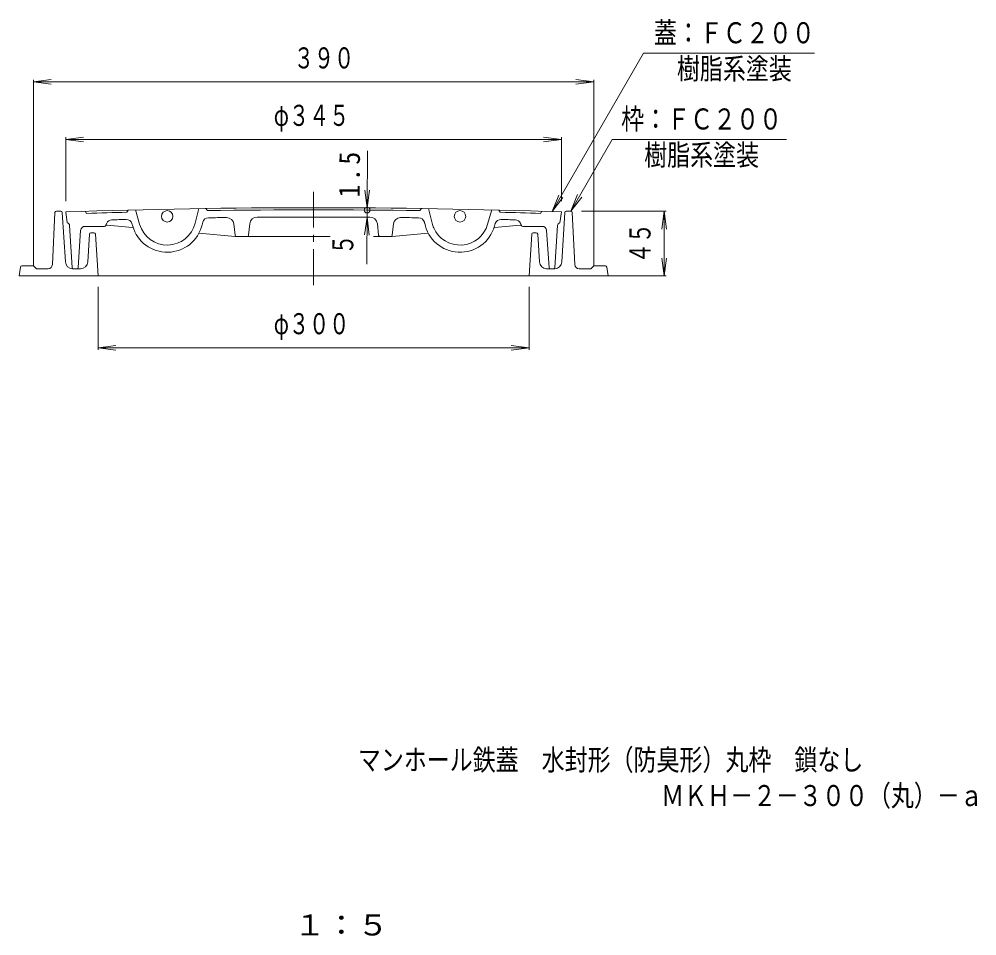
# Model space of a CAD drawing. Units: millimetres, scale not verified. Extents: x -492 to 383, y -667 to 704.
# Drawn here: x -296 to 371, y -667 to -29 of the extents above; entities that cross this region are included whole.
import ezdxf
from ezdxf.enums import TextEntityAlignment as Align

# ---------------------------------------------------------------- set-up
doc = ezdxf.new("R2010")
doc.units = ezdxf.units.MM
doc.header["$LTSCALE"] = 5
doc.header["$PDMODE"] = 32
doc.header["$PDSIZE"] = 4
doc.linetypes.add('CHAIN1', pattern=[8, 5, -1, 1, -1])
for name, color, linetype, lineweight in [('1-1_1-1ﾚｲﾔ', 2, 'Continuous', 9), ('1-2_1-2ﾚｲﾔ', 3, 'Continuous', 9), ('1-4_1-4ﾚｲﾔ', 7, 'Continuous', 9), ('1-5_1-5ﾚｲﾔ', 7, 'Continuous', 9)]:
    doc.layers.add(name, color=color, linetype=linetype, lineweight=lineweight)
doc.layers.add('F-4_F-4ﾚｲﾔ', color=2, linetype='Continuous')
doc.layers.add('F-5_F-5ﾚｲﾔ', color=6, linetype='Continuous')
doc.styles.add('ＭＳ ゴシック', font='')
doc.styles.get('ＭＳ ゴシック').set_extended_font_data('MS Gothic')

msp = doc.modelspace()

# ---------------------------------------------------------------- linework, layer by layer
at = {"layer": '1-1_1-1ﾚｲﾔ'}
for p, q in [((-270.732, -163.827), (-272.542, -200.026)), ((-266.625, -162.876), (-269.733, -162.876)), ((-265.627, -163.815), (-263.525, -198.182)), ((84.258, -163.815), (82.156, -198.182)), ((88.364, -162.876), (85.256, -162.876)), ((89.363, -163.827), (91.173, -200.026)), ((-246.742, -178.816), (-247.926, -198.182)), ((-243.62, -177.877), (-245.744, -177.877)), ((-242.622, -178.81), (-240.684, -207.876)), ((61.253, -178.81), (59.315, -207.876)), ((62.251, -177.877), (64.374, -177.877)), ((65.373, -178.816), (66.557, -198.182)), ((-294.807, -201.735), (-295.684, -207.876)), ((-293.817, -200.876), (-285.684, -200.876)), ((-283.685, -202.876), (-285.684, -200.876)), ((-275.538, -202.876), (-283.685, -202.876)), ((-258.535, -202.876), (-252.917, -202.876)), ((77.165, -202.876), (71.548, -202.876)), ((94.169, -202.876), (102.315, -202.876)), ((102.315, -202.876), (104.315, -200.876)), ((112.448, -200.876), (104.315, -200.876)), ((113.438, -201.735), (114.315, -207.876)), ((114.315, -207.876), (-295.684, -207.876))]:
    msp.add_line(p, q, dxfattribs=at)
for centre, radius, start, end in [((-269.733, -163.876), 1, 90, 177.13728), ((-266.625, -163.876), 1, 3.50032, 90), ((85.256, -163.876), 1, 90, 176.49968), ((88.364, -163.876), 1, 2.86272, 90), ((-245.744, -178.876), 1, 90, 176.49968), ((-243.62, -178.876), 1, 3.81464, 90), ((62.251, -178.876), 1, 90, 176.1862), ((64.374, -178.876), 1, 3.50032, 90), ((-275.538, -199.876), 3, 270, 357.1375), ((-258.535, -197.876), 5, 183.50003, 270), ((-252.917, -197.876), 5, 270, 356.49995), ((71.548, -197.876), 5, 183.50005, 270), ((77.165, -197.876), 5, 270, 356.49997), ((94.169, -199.876), 3, 182.8625, 270), ((-293.817, -201.876), 1, 90, 171.86929), ((112.448, -201.876), 1, 8.13071, 90)]:
    msp.add_arc(centre, radius, start, end, dxfattribs=at)
at = {"layer": '1-2_1-2ﾚｲﾔ', "linetype": 'CHAIN1'}
msp.add_line((-90.685, -149.27), (-90.685, -217.524), dxfattribs=at)
at = {"layer": '1-2_1-2ﾚｲﾔ'}
for p, q in [((-263.185, -163.36), (-262.185, -170.913)), ((-248.685, -164.38), (-249.685, -162.912)), ((-219.678, -162.047), (-220.647, -163.573)), ((-214.679, -161.921), (-211.808, -171.934)), ((-170.688, -161.023), (-173.148, -171.146)), ((-165.689, -160.945), (-164.658, -162.43)), ((-15.681, -160.945), (-16.711, -162.43)), ((-10.681, -161.023), (-8.221, -171.146)), ((33.31, -161.921), (30.439, -171.934)), ((38.308, -162.047), (39.277, -163.573)), ((67.315, -164.38), (68.315, -162.912)), ((81.815, -163.36), (80.815, -170.913)), ((-258.743, -201.939), (-260.567, -172.752)), ((-235.457, -172.869), (-234.713, -171.217)), ((-216.681, -174.067), (-234.509, -172.489)), ((-217.139, -171.482), (-216.614, -173.312)), ((-167.84, -170.476), (-168.29, -172.326)), ((-145.404, -179.487), (-146.212, -171.731)), ((-135.97, -179.486), (-135.146, -171.524)), ((-45.399, -179.486), (-46.224, -171.524)), ((-35.966, -179.487), (-35.158, -171.731)), ((-13.529, -170.476), (-13.385, -171.071)), ((35.77, -171.482), (35.245, -173.312)), ((35.312, -174.067), (53.139, -172.489)), ((54.087, -172.869), (53.344, -171.217)), ((77.374, -201.939), (79.198, -172.752)), ((-254.621, -201.944), (-252.874, -176.174)), ((-236.331, -173.377), (-249.881, -173.377)), ((-145.31, -180.383), (-170.506, -178.153)), ((-36.059, -180.383), (-10.864, -178.153)), ((54.962, -173.377), (68.512, -173.377)), ((73.252, -201.944), (71.505, -176.174)), ((-145.31, -180.383), (-79.179, -180.383)), ((-48.994, -180.383), (-36.059, -180.383))]:
    msp.add_line(p, q, dxfattribs=at)
for centre in [(-192.583, -166.422), (11.213, -166.422)]:
    msp.add_circle(centre, 4, dxfattribs=at)
for centre, radius, start, end in [((-90.685, -5160.383), 4999.999, 88.0229, 91.9771), ((-90.685, -5160.383), 4998.5, 91.48987, 91.81139), ((-90.685, -5160.383), 4998.5, 89.15204, 90.84796), ((-90.685, -5160.383), 4998.5, 88.18861, 88.51013), ((-262.564, -172.877), 2, 3.57642, 79.07982), ((-236.331, -172.377), 1, 270, 326.61267), ((-234.662, -173.477), 1, 81.20787, 146.61345), ((-231.065, -172.858), 4, 91.61223, 155.78285), ((-90.685, -5160.383), 4993.5, 91.49643, 91.61224), ((-220.984, -172.584), 4, 15.9977, 91.49652), ((-192.583, -166.422), 25, 195.99782, 346.34012), ((-192.583, -166.422), 20, 195.99782, 346.34012), ((-163.953, -171.42), 4, 87.52321, 166.34007), ((-90.685, -5160.383), 4993.5, 90.6949, 90.83873), ((-151.185, -172.249), 5, 5.95096, 90.69484), ((-130.172, -172.039), 5, 86.56335, 174.08589), ((-90.685, -5160.383), 4993.5, 89.55035, 90.44965), ((-51.198, -172.039), 5, 5.91411, 93.43665), ((-30.185, -172.249), 5, 89.3051, 174.04866), ((-90.685, -5160.383), 4993.5, 89.16127, 89.3051), ((-17.416, -171.42), 4, 13.65993, 92.47679), ((11.213, -166.422), 25, 190.70211, 344.00218), ((11.213, -166.422), 20, 193.65988, 203.78551), ((11.213, -166.422), 20, 203.78551, 344.00218), ((39.615, -172.584), 4, 88.50348, 164.0023), ((-90.685, -5160.383), 4993.5, 88.38776, 88.50357), ((49.696, -172.858), 4, 24.21715, 88.38777), ((53.292, -173.477), 1, 33.38655, 98.79213), ((54.962, -172.377), 1, 213.38733, 270), ((81.194, -172.877), 2, 100.92018, 176.42358), ((-249.881, -176.377), 3, 90, 176.12157), ((-144.409, -179.383), 1, 185.95097, 270), ((-136.965, -179.383), 1, 270, 354.08617), ((-44.405, -179.383), 1, 185.91383, 270), ((-36.961, -179.383), 1, 270, 354.04903), ((68.512, -176.377), 3, 3.87843, 90), ((-257.745, -201.877), 1, 183.57634, 270), ((-255.619, -201.877), 1, 270, 356.12068), ((74.25, -201.877), 1, 183.87932, 270), ((76.376, -201.877), 1, 270, 356.42366)]:
    msp.add_arc(centre, radius, start, end, dxfattribs=at)
at = {"layer": '1-4_1-4ﾚｲﾔ'}
for p, q in [((-285.685, -72.878), (-273.292, -71.246)), ((-285.685, -200.378), (-285.685, -71.378)), ((-285.685, -72.878), (104.315, -72.878)), ((-285.685, -72.878), (-273.292, -74.509)), ((104.315, -72.878), (91.922, -71.246)), ((104.315, -72.878), (91.922, -74.509)), ((104.315, -200.378), (104.315, -71.378)), ((-263.185, -112.878), (-250.792, -111.246)), ((-263.185, -155.86), (-263.185, -111.378)), ((-263.185, -112.878), (81.815, -112.878)), ((-263.185, -112.878), (-250.792, -114.509)), ((81.815, -112.878), (69.422, -111.246)), ((81.815, -112.878), (69.422, -114.509)), ((81.815, -155.86), (81.815, -111.378)), ((-53.723, -199.78), (-53.136, -120.91)), ((-53.431, -160.522), (-54.97, -148.117)), ((-53.431, -160.522), (-51.707, -148.142)), ((95.866, -162.878), (154.799, -162.878)), ((153.299, -162.878), (151.668, -175.271)), ((153.299, -207.878), (153.299, -162.878)), ((153.299, -162.878), (154.931, -175.271)), ((-53.479, -167.021), (-55.203, -179.401)), ((-53.479, -167.021), (-51.94, -179.426)), ((153.299, -207.878), (151.668, -195.485)), ((153.299, -207.878), (154.931, -195.485)), ((111.815, -207.878), (154.799, -207.878)), ((-240.685, -215.378), (-240.685, -259.378)), ((59.315, -215.378), (59.315, -259.378)), ((-240.685, -257.878), (-228.292, -256.246)), ((-240.685, -257.878), (59.315, -257.878)), ((-240.685, -257.878), (-228.292, -259.509)), ((59.315, -257.878), (46.922, -256.246)), ((59.315, -257.878), (46.922, -259.509))]:
    msp.add_line(p, q, dxfattribs=at)
msp.add_point((-53.442, -162.021), dxfattribs=at)
at = {"layer": '1-5_1-5ﾚｲﾔ'}
for p, q in [((75.291, -163.139), (138.95, -52.878)), ((138.95, -52.878), (258.132, -52.878)), ((88.366, -162.878), (117.234, -112.878)), ((117.234, -112.878), (238.644, -112.878)), ((75.291, -163.139), (80.075, -151.591)), ((75.291, -163.139), (82.9, -153.222)), ((88.366, -162.878), (93.15, -151.329)), ((88.366, -162.878), (95.976, -152.961))]:
    msp.add_line(p, q, dxfattribs=at)

# ---------------------------------------------------------------- texts
at = {"layer": '1-4_1-4ﾚｲﾔ', "color": 3, "style": 'ＭＳ ゴシック', "width": 0.7}
for s, p in [('\u3000３９０', (-118.435, -67.878)), ('φ３４５', (-118.435, -107.878)), ('φ３００', (-118.435, -252.878))]:
    msp.add_text(s, height=14.66, dxfattribs=at).set_placement(p, align=Align.BOTTOM_LEFT)
for s, rotation, p in [('４５', 90, (148.299, -199.128)), ('５', 89.573, (-58.674, -193.134))]:
    msp.add_text(s, height=14.66, rotation=rotation, dxfattribs=at).set_placement(p, align=Align.BOTTOM_LEFT)
at = {"layer": '1-4_1-4ﾚｲﾔ', "color": 2, "insert": (-58.377, -153.314), "char_height": 14.66, "attachment_point": 7, "rotation": 89.572, "style": 'ＭＳ ゴシック'}
msp.add_mtext('\\T1.27;\\W0.9;1.5', dxfattribs=at)
at = {"layer": '1-5_1-5ﾚｲﾔ', "color": 6, "style": 'ＭＳ ゴシック', "width": 0.8}
for s, p in [('蓋：ＦＣ２００', (146.268, -50.378)), ('樹脂系塗装', (162.268, -75.378)), ('枠：ＦＣ２００', (123.462, -110.378)), ('樹脂系塗装', (139.462, -135.378))]:
    msp.add_text(s, height=14.66, dxfattribs=at).set_placement(p, align=Align.BOTTOM_LEFT)
at = {"layer": 'F-4_F-4ﾚｲﾔ', "style": 'ＭＳ ゴシック', "width": 1.1}
msp.add_text('１：５', height=14.66, dxfattribs=at).set_placement((-104.333, -671.327), align=Align.BOTTOM_LEFT)
at = {"layer": 'F-5_F-5ﾚｲﾔ', "style": 'ＭＳ ゴシック', "width": 0.8}
for s, p in [('マンホール鉄蓋\u3000水封形（防臭形）丸枠\u3000鎖なし', (-59.903, -556.381)), ('ＭＫＨ－２－３００（丸）－ａ', (151.257, -581.277))]:
    msp.add_text(s, height=14.66, dxfattribs=at).set_placement(p, align=Align.BOTTOM_LEFT)

doc.saveas('drawing.dxf')
